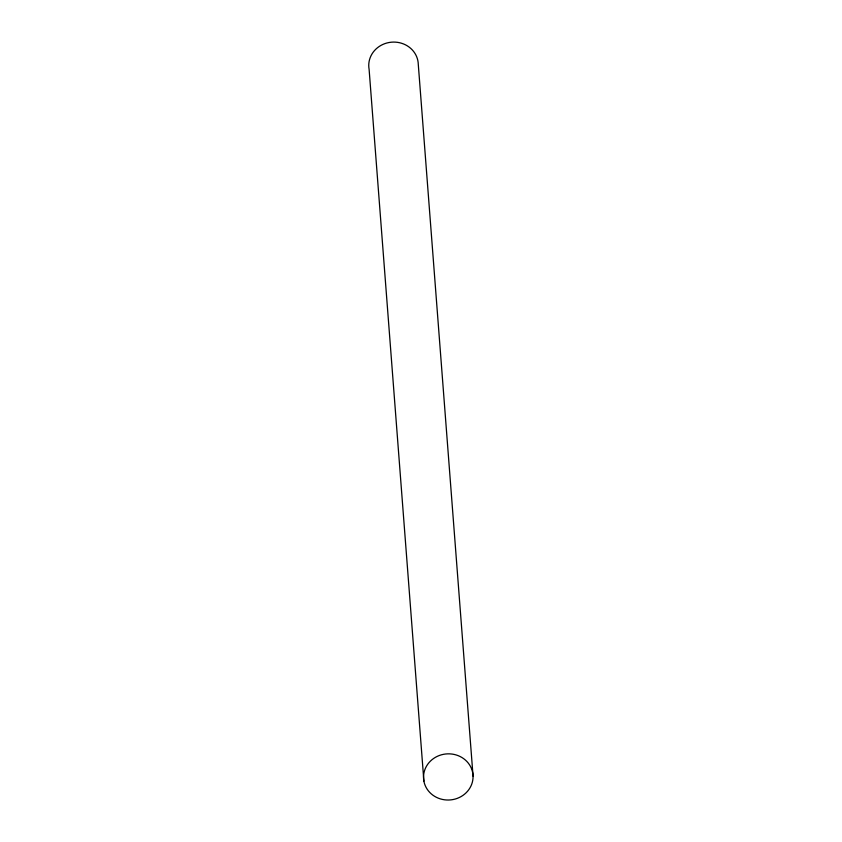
<?xml version="1.0" encoding="UTF-8"?>
<svg xmlns="http://www.w3.org/2000/svg" width="842" height="842" viewBox="0 0 842 842"><rect width="100%" height="100%" fill="white"/><g stroke="black" fill="none" stroke-linecap="round" stroke-linejoin="round"><path stroke-width="1.26" d="M473.057 776.166A24.786 23.092 -4.4 0 0 435.419 757.326A24.786 23.092 -4.4 0 0 436.388 797.311A24.786 23.092 -4.4 0 0 473.057 776.166L418.285 64.413A24.786 23.092 -4.4 0 0 391.12 42.216A24.786 23.092 -4.4 0 0 369.112 69.381L423.884 781.134"/></g></svg>
